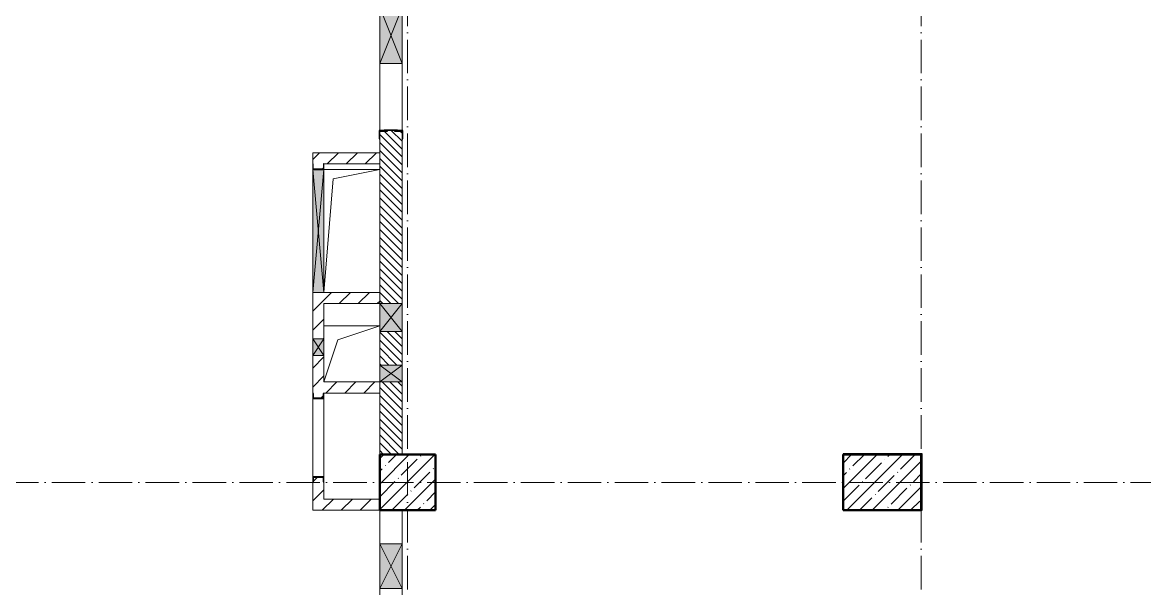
# Model space of a CAD drawing. Header units: millimetres. Extents: x -213536 to 1564669, y -45299 to 942238.
# Drawn here: x 556121 to 566171, y 302812 to 307879 of the extents above; entities that cross this region are included whole.
import ezdxf

# ---------------------------------------------------------------- set-up
doc = ezdxf.new("R2010")
doc.units = ezdxf.units.MM
doc.linetypes.add('50_200_ШТРИХ_1Т_ш5_п1_п1_', pattern=[700, 500, -100, 0, -100])
for name, color, linetype, lineweight in [('3) ЖБ 4м', 3, 'Continuous', 30), ('A-DETL-GENF-OTLN', 7, 'Continuous', 9), ('A-FLOR-____-OTLN', 7, 'Continuous', 9), ('A-GENM-____-MCUT', 7, 'Continuous', 25), ('A-GENM-____-OTLN', 7, 'Continuous', 9), ('A-GENM-____-OTLN-1', 7, 'Continuous', 25), ('A-GLAZ-____-OTLN', 7, 'Continuous', 9), ('A-WALL-____-MCUT-3', 7, 'Continuous', 9), ('A-WALL-____-PATT-1', 7, 'Continuous', 9), ('A-WALL-FNSH-MCUT-1', 7, 'Continuous', 9), ('I-WALL-____-OTLN', 7, 'Continuous', 9), ('S-COLS-____-MCUT', 7, 'Continuous', 50), ('S-COLS-____-OTLN', 7, 'Continuous', 9), ('S-GRID-____-OTLN-1', 7, '50_200_ШТРИХ_1Т_ш5_п1_п1_', 9)]:
    doc.layers.add(name, color=color, linetype=linetype, lineweight=lineweight)
pattern_1 = [(45, (549721.47, 286281.11), (-84.8528, 84.8528), [])]

# ---------------------------------------------------------------- blocks, each defined once
blk = doc.blocks.new('BSC_Колонна _Прямоугольная - 500х500-V124-АР1_План отверстий 3 этажа в осях 1-64_А-ГГ')
at = {"layer": 'S-COLS-____-OTLN'}
h = blk.add_hatch(dxfattribs=at)
h.set_pattern_fill('FP_147', color=256, style=0, pattern_type=2)
h.set_pattern_definition([(45, (-9850, -17481.04), (-114.0493, 114.0493), []), (45, (-9735.95, -17481.04), (-114.0493, 114.0493), [201.613, -40.323, 3.353, -36.97])])
h.paths.add_polyline_path([(-250, -250), (250, -250), (250, 250), (-250, 250)], flags=0)
at = {"layer": 'S-COLS-____-MCUT'}
for p, q in [((250, 250), (-250, 250)), ((-250, 250), (-250, -250)), ((250, -250), (250, 250)), ((-250, -250), (250, -250))]:
    blk.add_line(p, q, dxfattribs=at)
blk = doc.blocks.new('BSC_Колонна _Прямоугольная - 500х700-V129-АР1_План отверстий 3 этажа в осях 1-64_А-ГГ')
at = {"layer": 'S-COLS-____-OTLN'}
h = blk.add_hatch(dxfattribs=at)
h.set_pattern_fill('FP_152', color=256, style=0, pattern_type=2)
h.set_pattern_definition([(315, (-17481.04, 14100), (114.0493, 114.0493), []), (315, (-17481.04, 13985.95), (114.0493, 114.0493), [201.612, -40.322, 3.353, -36.97])])
h.paths.add_polyline_path([(-250, 350), (-250, -350), (250, -350), (250, 350)], flags=0)
at = {"layer": 'S-COLS-____-MCUT'}
for p, q in [((250, 350), (-250, 350)), ((-250, 350), (-250, -350)), ((250, -350), (250, 350)), ((-250, -350), (250, -350))]:
    blk.add_line(p, q, dxfattribs=at)
blk = doc.blocks.new('АР_Перемычка - АР_Перемычка-28704962-АР1_План отверстий 3 этажа в осях 1-64_А-ГГ')
at = {"layer": 'A-GENM-____-OTLN'}
blk.add_line((-350, -100), (-342, -100), dxfattribs=at)
blk = doc.blocks.new('154_Стойка_СКБ_Уголок - СМ-2480_200-28346303-АР1_План отверстий 3 этажа в осях 1-64_А-ГГ')
at = {"layer": 'A-GENM-____-MCUT'}
for p, q in [((125, 156), (125, 81)), ((200, 156), (125, 156)), ((131, 81), (131, 150)), ((131, 150), (200, 150)), ((200, 150), (200, 156)), ((125, 81), (131, 81)), ((131, 19), (125, 19)), ((125, 19), (125, -56)), ((131, -50), (131, 19)), ((125, -56), (200, -56)), ((200, -50), (131, -50)), ((200, -56), (200, -50))]:
    blk.add_line(p, q, dxfattribs=at)
blk = doc.blocks.new('Стойка_Влож_Полоса боковая - Полоса-28213942-АР1_План отверстий 3 этажа в осях 1-64_А-ГГ')
at = {"layer": 'A-GENM-____-OTLN'}
for p, q in [((-5, 60), (0, 60)), ((-5, -60), (-5, 60)), ((0, 31), (0, -31)), ((0, -60), (-5, -60))]:
    blk.add_line(p, q, dxfattribs=at)
blk = doc.blocks.new('AR_Отверстие прямоугольное _в плите_ - AR_Отверстие прямоугольное _в плите_-V199-АР1_План отверстий 3 этажа в осях 1-64_А-ГГ')
at = {"layer": 'A-GENM-____-OTLN'}
for p, q in [((250, 250), (-250, 250)), ((-125, 125), (250, 250)), ((-250, -250), (-125, 125))]:
    blk.add_line(p, q, dxfattribs=at)
blk = doc.blocks.new('AR_Отверстие прямоугольное _в плите_ - AR_Отверстие прямоугольное _в плите_-30552711-АР1_План отверстий 3 этажа в осях 1-64_А-ГГ')
at = {"layer": 'A-GENM-____-OTLN'}
for p, q in [((250, 550), (-250, 550)), ((-167, 467), (250, 550)), ((-250, -550), (-167, 467))]:
    blk.add_line(p, q, dxfattribs=at)
blk = doc.blocks.new('154_Стойка_СКБ_Швеллер - СМ-2180_100-28318692-АР1_План отверстий 3 этажа в осях 1-64_А-ГГ')
at = {"layer": 'A-GENM-____-MCUT'}
for p, q in [((171, 50), (125, 50)), ((125, 50), (125, -50)), ((129.5, 42.4), (171, 42.4)), ((129.5, -42.4), (129.5, 42.4)), ((171, 42.4), (171, 50)), ((125, -50), (171, -50)), ((171, -42.4), (129.5, -42.4)), ((171, -50), (171, -42.4))]:
    blk.add_line(p, q, dxfattribs=at)
blk = doc.blocks.new('AR_Отверстие прямоугольное _в стене_ - AR_Отверстие прямоугольное _в стене__ОВ-36943067-АР1_План отверстий 3 этажа в осях 1-64_А-ГГ')
at = {"layer": 'A-GLAZ-____-OTLN'}
blk.add_hatch(color=256, dxfattribs=at).paths.add_polyline_path([(-550, -50), (550, -50), (550, 50), (-550, 50), (-550, -47)], flags=0)
at = {"layer": 'A-DETL-GENF-OTLN'}
for p, q in [((-550, 50), (550, 50)), ((550, 50), (-550, -50)), ((-550, 50), (550, -50)), ((550, 50), (-550, 50)), ((550, 50), (550, -50)), ((550, -50), (550, 50)), ((550, -50), (-550, -50)), ((-550, -50), (550, -50))]:
    blk.add_line(p, q, dxfattribs=at)
blk = doc.blocks.new('AR_Отверстие прямоугольное _в стене__БезПР - AR_Отверстие прямоугольное _в стене__БезПР-36992797-АР1_План отверстий 3 этажа в осях 1-64_А-ГГ')
at = {"layer": 'A-GLAZ-____-OTLN'}
blk.add_hatch(color=256, dxfattribs=at).paths.add_polyline_path([(-200, -100), (200, -100), (200, 100), (-200, 100)], flags=0)
at = {"layer": 'A-DETL-GENF-OTLN'}
for p, q in [((-200, -100), (-200, 100)), ((-200, 100), (200, 100)), ((200, 100), (-200, -100)), ((-200, 100), (200, -100)), ((200, 100), (-200, 100)), ((-200, 100), (-200, -100)), ((200, 100), (200, -100)), ((200, -100), (200, 100)), ((200, -100), (-200, -100)), ((-200, -100), (200, -100))]:
    blk.add_line(p, q, dxfattribs=at)
at = {"layer": 'A-GLAZ-____-OTLN'}
blk.add_line((200, 100), (-200, 100), dxfattribs=at)
blk = doc.blocks.new('AR_Отверстие прямоугольное _в стене__БезПР - AR_Отверстие прямоугольное _в стене__БезПР-36427847-АР1_План отверстий 3 этажа в осях 1-64_А-ГГ')
at = {"layer": 'A-GLAZ-____-OTLN'}
blk.add_hatch(color=256, dxfattribs=at).paths.add_polyline_path([(250, 100), (-250, 100), (-250, -100), (250, -100)], flags=0)
at = {"layer": 'A-DETL-GENF-OTLN'}
for p, q in [((-250, -100), (-250, 100)), ((-250, 100), (250, 100)), ((250, 100), (-250, -100)), ((-250, 100), (250, -100)), ((250, 100), (-250, 100)), ((-250, 100), (-250, -100)), ((250, 100), (250, -100)), ((250, -100), (250, 100)), ((250, -100), (-250, -100)), ((-250, -100), (250, -100))]:
    blk.add_line(p, q, dxfattribs=at)
at = {"layer": 'A-GLAZ-____-OTLN'}
blk.add_line((250, 100), (-250, 100), dxfattribs=at)
blk = doc.blocks.new('AR_Отверстие прямоугольное _в стене__БезПР - AR_Отверстие прямоугольное _в стене__БезПР-36427593-АР1_План отверстий 3 этажа в осях 1-64_А-ГГ')
at = {"layer": 'A-GLAZ-____-OTLN'}
blk.add_hatch(color=256, dxfattribs=at).paths.add_polyline_path([(75, 100), (-75, 100), (-75, -100), (75, -100)], flags=0)
at = {"layer": 'A-DETL-GENF-OTLN'}
for p, q in [((-75, -100), (-75, 100)), ((-75, 100), (75, 100)), ((75, 100), (-75, -100)), ((-75, 100), (75, -100)), ((75, 100), (-75, 100)), ((-75, 100), (-75, -100)), ((75, 100), (75, -100)), ((75, -100), (75, 100)), ((75, -100), (-75, -100)), ((-75, -100), (75, -100))]:
    blk.add_line(p, q, dxfattribs=at)
blk = doc.blocks.new('AR_Отверстие прямоугольное _в стене__БезПР - AR_Отверстие прямоугольное _в стене__БезПР-36428168-АР1_План отверстий 3 этажа в осях 1-64_А-ГГ')
at = {"layer": 'A-GLAZ-____-OTLN'}
blk.add_hatch(color=256, dxfattribs=at).paths.add_polyline_path([(75, -50), (75, 50), (-75, 50), (-75, -50)], flags=0)
at = {"layer": 'A-DETL-GENF-OTLN'}
for p, q in [((-75, -50), (-75, 50)), ((-75, 50), (75, 50)), ((75, 50), (-75, -50)), ((-75, 50), (75, -50)), ((75, 50), (-75, 50)), ((-75, 50), (-75, -50)), ((75, 50), (75, -50)), ((75, -50), (75, 50)), ((75, -50), (-75, -50)), ((-75, -50), (75, -50))]:
    blk.add_line(p, q, dxfattribs=at)
blk = doc.blocks.new('AR_Отверстие прямоугольное _в стене__БезПР - AR_Отверстие прямоугольное _в стене__БезПР-36899716-АР1_План отверстий 3 этажа в осях 1-64_А-ГГ')
at = {"layer": 'A-GLAZ-____-OTLN'}
blk.add_hatch(color=256, dxfattribs=at).paths.add_polyline_path([(125, 100), (-125, 100), (-125, -100), (125, -100)], flags=0)
at = {"layer": 'A-DETL-GENF-OTLN'}
for p, q in [((-125, -100), (-125, 100)), ((-125, 100), (125, 100)), ((125, 100), (-125, -100)), ((-125, 100), (125, -100)), ((125, 100), (-125, 100)), ((-125, 100), (-125, -100)), ((125, 100), (125, -100)), ((125, -100), (125, 100)), ((125, -100), (-125, -100)), ((-125, -100), (125, -100))]:
    blk.add_line(p, q, dxfattribs=at)
blk = doc.blocks.new('154_Фахверк_СКБ_Швеллер - Тип_100_3960_зеркало-36793856-АР1_План отверстий 3 этажа в осях 1-64_А-ГГ')
at = {"layer": 'A-GENM-____-MCUT'}
for p, q in [((175, 50), (125, 50)), ((125, 50), (125, -50)), ((128, 47), (175, 47)), ((128, -47), (128, 47)), ((175, 47), (175, 50)), ((125, -50), (175, -50)), ((175, -47), (128, -47)), ((175, -50), (175, -47))]:
    blk.add_line(p, q, dxfattribs=at)

msp = doc.modelspace()

# ---------------------------------------------------------------- hatches: boundary and pattern name
at = {"layer": 'A-WALL-____-PATT-1'}
h = msp.add_hatch(dxfattribs=at)
h.set_pattern_fill('FP_6', color=256, style=0, pattern_type=2)
h.set_pattern_definition([(135, (549721.475, 286281.11), (-35.35534, -35.35534), [])])
h.paths.add_polyline_path([(559521.5, 304012.2), (559521.5, 304662.2), (559321.5, 304662.2), (559321.5, 304012.2)], flags=0)
h.paths.add_polyline_path([(559466.3, 304812.2), (559521.5, 304812.2), (559521.5, 305112.2), (559321.5, 305112.2), (559321.5, 304812.2)], flags=0)
h.paths.add_polyline_path([(559521.5, 305362.2), (559521.5, 306906.2), (559452.5, 306906.2), (559452.5, 306912.2), (559390.5, 306912.2), (559390.5, 306906.2), (559321.5, 306906.2), (559321.5, 305362.2), (559428.4, 305362.2)], flags=0)
h.paths.add_polyline_path([(559390.5, 308612.2), (559452.5, 308612.2), (559452.5, 308618.2), (559521.5, 308618.2), (559521.5, 308812.2), (559321.5, 308812.2), (559321.5, 308618.2), (559390.5, 308618.2)], flags=0)
h = msp.add_hatch(dxfattribs=at)
h.set_pattern_fill('FP_4', color=256, style=0, pattern_type=2)
h.set_pattern_definition(pattern_1)
h.paths.add_polyline_path([(558821.5, 303612.2), (558821.5, 303766.2), (558813.9, 303766.2), (558813.9, 303807.7), (558729.1, 303807.7), (558729.1, 303766.2), (558721.5, 303766.2), (558721.5, 303612.2), (558813.9, 303612.2)], flags=0)
h.paths.add_polyline_path([(558729.1, 304516.7), (558813.9, 304516.7), (558813.9, 304558.2), (558821.5, 304558.2), (558821.5, 304897.2), (558721.5, 304897.2), (558721.5, 304558.2), (558729.1, 304558.2), (558729.1, 304523.6)], flags=0)
h.paths.add_polyline_path([(558777.8, 305047.2), (558821.5, 305047.2), (558821.5, 305462.2), (558721.5, 305462.2), (558721.5, 305047.2)], flags=0)
h.paths.add_polyline_path([(558733.2, 306565.2), (558818.5, 306565.2), (558818.5, 306612.2), (558821.5, 306612.2), (558821.5, 306712.2), (558721.5, 306712.2), (558721.5, 306612.2), (558724.5, 306612.2), (558724.5, 306565.2)], flags=0)
h = msp.add_hatch(dxfattribs=at)
h.set_pattern_fill('FP_4', color=256, style=0, pattern_type=2)
h.set_pattern_definition(pattern_1)
h.paths.add_polyline_path([(558821.5, 306612.2), (559321.5, 306612.2), (559321.5, 306712.2), (558821.5, 306712.2)], flags=0)
h = msp.add_hatch(dxfattribs=at)
h.set_pattern_fill('FP_4', color=256, style=0, pattern_type=2)
h.set_pattern_definition(pattern_1)
h.paths.add_polyline_path([(558821.5, 305362.2), (559321.5, 305362.2), (559321.5, 305462.2), (558821.5, 305462.2)], flags=0)
h = msp.add_hatch(dxfattribs=at)
h.set_pattern_fill('FP_4', color=256, style=0, pattern_type=2)
h.set_pattern_definition(pattern_1)
h.paths.add_polyline_path([(559321.5, 304562.2), (559321.5, 304662.2), (558821.5, 304662.2), (558821.5, 304562.2)], flags=0)
h = msp.add_hatch(dxfattribs=at)
h.set_pattern_fill('FP_4', color=256, style=0, pattern_type=2)
h.set_pattern_definition(pattern_1)
h.paths.add_polyline_path([(559321.5, 303512.2), (559321.5, 303612.2), (558721.5, 303612.2), (558721.5, 303512.2)], flags=0)

# ---------------------------------------------------------------- linework, layer by layer
at = {"layer": '3) ЖБ 4м'}
msp.add_lwpolyline([(563471.5, 303512.2), (564179.3, 303512.2), (564179.3, 304016.5), (563471.5, 304016.5)], close=True, dxfattribs=at)
msp.add_lwpolyline([(559571.5, 304012.2), (559821.5, 304012.2), (559821.5, 303512.2), (559521.5, 303512.2)], dxfattribs=at)
at = {"layer": 'A-FLOR-____-OTLN'}
for p, q in [((558821.5, 306562.2), (559321.5, 306562.2)), ((558821.5, 305162.2), (559321.5, 305162.2))]:
    msp.add_line(p, q, dxfattribs=at)
at = {"layer": 'A-WALL-____-MCUT-3'}
for p, q in [((559321.5, 306837.2), (559321.5, 305362.2)), ((559521.5, 305362.2), (559521.5, 306837.2)), ((559321.5, 305112.2), (559321.5, 304812.2)), ((559521.5, 304812.2), (559521.5, 305112.2)), ((559321.5, 304662.2), (559321.5, 304012.2)), ((559521.5, 304012.2), (559521.5, 304662.2))]:
    msp.add_line(p, q, dxfattribs=at)
at = {"layer": 'A-WALL-FNSH-MCUT-1'}
for p, q in [((558721.5, 306712.2), (558721.5, 306612.2)), ((559321.5, 306712.2), (558721.5, 306712.2)), ((558821.5, 306612.2), (559321.5, 306612.2)), ((558721.5, 305462.2), (558721.5, 305047.2)), ((559321.5, 305462.2), (558821.5, 305462.2)), ((558821.5, 305047.2), (558821.5, 305362.2)), ((558821.5, 305362.2), (559321.5, 305362.2)), ((559321.5, 305362.2), (559321.5, 305362.2)), ((558721.5, 304897.2), (558721.5, 304558.2)), ((558821.5, 304662.2), (558821.5, 304897.2)), ((559321.5, 304662.2), (558821.5, 304662.2)), ((558821.5, 304558.2), (558821.5, 304562.2)), ((558821.5, 304562.2), (559321.5, 304562.2)), ((558721.5, 303766.2), (558721.5, 303512.2)), ((558821.5, 303612.2), (558821.5, 303766.2)), ((559321.5, 303612.2), (558821.5, 303612.2)), ((558721.5, 303512.2), (559321.5, 303512.2))]:
    msp.add_line(p, q, dxfattribs=at)
at = {"layer": 'I-WALL-____-OTLN'}
for p, q in [((559321.5, 306912.2), (559321.5, 307512.2)), ((559521.5, 307512.2), (559521.5, 306912.2)), ((558721.5, 303812.2), (558721.5, 304512.2)), ((558821.5, 304512.2), (558821.5, 303812.2)), ((559321.5, 303212.2), (559321.5, 303512.2)), ((559521.5, 303512.2), (559521.5, 303212.2)), ((559321.5, 302637.2), (559321.5, 302812.2)), ((559521.5, 302812.2), (559521.5, 302637.2))]:
    msp.add_line(p, q, dxfattribs=at)
at = {"layer": 'S-GRID-____-OTLN-1', "color": 251, "ltscale": 0.6, "true_color": 0x636466}
for p, q in [((559571.5, 281798.5), (559571.5, 336162.1)), ((564171.5, 281798.5), (564171.5, 336162.1)), ((576429.2, 303762.2), (545052.7, 303762.2))]:
    msp.add_line(p, q, dxfattribs=at)

# ---------------------------------------------------------------- block references
at = {"layer": 'A-GENM-____-OTLN'}
for name, rotation in [('Стойка_Влож_Полоса боковая - Полоса-28213942-АР1_План отверстий 3 этажа в осях 1-64_А-ГГ', 269.9999999999999), ('АР_Перемычка - АР_Перемычка-28704962-АР1_План отверстий 3 этажа в осях 1-64_А-ГГ', 89.99999999999991)]:
    msp.add_blockref(name, (559421.5, 306912.2), dxfattribs=dict(at, rotation=rotation))
for name, p in [('AR_Отверстие прямоугольное _в плите_ - AR_Отверстие прямоугольное _в плите_-30552711-АР1_План отверстий 3 этажа в осях 1-64_А-ГГ', (559071.5, 306012.2)), ('AR_Отверстие прямоугольное _в плите_ - AR_Отверстие прямоугольное _в плите_-V199-АР1_План отверстий 3 этажа в осях 1-64_А-ГГ', (559071.5, 304912.2))]:
    msp.add_blockref(name, p, dxfattribs=at)
at = {"layer": 'A-GENM-____-OTLN-1'}
for name, p, rotation in [('154_Стойка_СКБ_Уголок - СМ-2480_200-28346303-АР1_План отверстий 3 этажа в осях 1-64_А-ГГ', (559371.5, 307037.2), 269.9999999999999), ('154_Фахверк_СКБ_Швеллер - Тип_100_3960_зеркало-36793856-АР1_План отверстий 3 этажа в осях 1-64_А-ГГ', (558771.5, 306437.2), 89.99999999999993), ('154_Стойка_СКБ_Швеллер - СМ-2180_100-28318692-АР1_План отверстий 3 этажа в осях 1-64_А-ГГ', (558771.5, 304387.2), 89.99999999999993), ('154_Стойка_СКБ_Швеллер - СМ-2180_100-28318692-АР1_План отверстий 3 этажа в осях 1-64_А-ГГ', (558771.5, 303937.2), 269.9999999999999)]:
    msp.add_blockref(name, p, dxfattribs=dict(at, rotation=rotation))
at = {"layer": 'A-GLAZ-____-OTLN'}
for name, p, rotation in [('AR_Отверстие прямоугольное _в стене__БезПР - AR_Отверстие прямоугольное _в стене__БезПР-36427847-АР1_План отверстий 3 этажа в осях 1-64_А-ГГ', (559421.5, 307762.2), 269.9999999999999), ('AR_Отверстие прямоугольное _в стене_ - AR_Отверстие прямоугольное _в стене__ОВ-36943067-АР1_План отверстий 3 этажа в осях 1-64_А-ГГ', (558771.5, 306012.2), 269.9999999999999), ('AR_Отверстие прямоугольное _в стене__БезПР - AR_Отверстие прямоугольное _в стене__БезПР-36899716-АР1_План отверстий 3 этажа в осях 1-64_А-ГГ', (559421.5, 305237.2), 269.9999999999999), ('AR_Отверстие прямоугольное _в стене__БезПР - AR_Отверстие прямоугольное _в стене__БезПР-36428168-АР1_План отверстий 3 этажа в осях 1-64_А-ГГ', (558771.5, 304972.2), 269.9999999999999), ('AR_Отверстие прямоугольное _в стене__БезПР - AR_Отверстие прямоугольное _в стене__БезПР-36427593-АР1_План отверстий 3 этажа в осях 1-64_А-ГГ', (559421.5, 304737.2), 269.9999999999999), ('AR_Отверстие прямоугольное _в стене__БезПР - AR_Отверстие прямоугольное _в стене__БезПР-36992797-АР1_План отверстий 3 этажа в осях 1-64_А-ГГ', (559421.5, 303012.2), 89.99999999999997)]:
    msp.add_blockref(name, p, dxfattribs=dict(at, rotation=rotation))
at = {"layer": 'S-COLS-____-OTLN'}
msp.add_blockref('BSC_Колонна _Прямоугольная - 500х500-V124-АР1_План отверстий 3 этажа в осях 1-64_А-ГГ', (559571.5, 303762.2), dxfattribs=at)
at = {"layer": 'S-COLS-____-OTLN', "rotation": 89.9999999999999}
msp.add_blockref('BSC_Колонна _Прямоугольная - 500х700-V129-АР1_План отверстий 3 этажа в осях 1-64_А-ГГ', (563821.5, 303762.2), dxfattribs=at)

doc.saveas('drawing.dxf')
